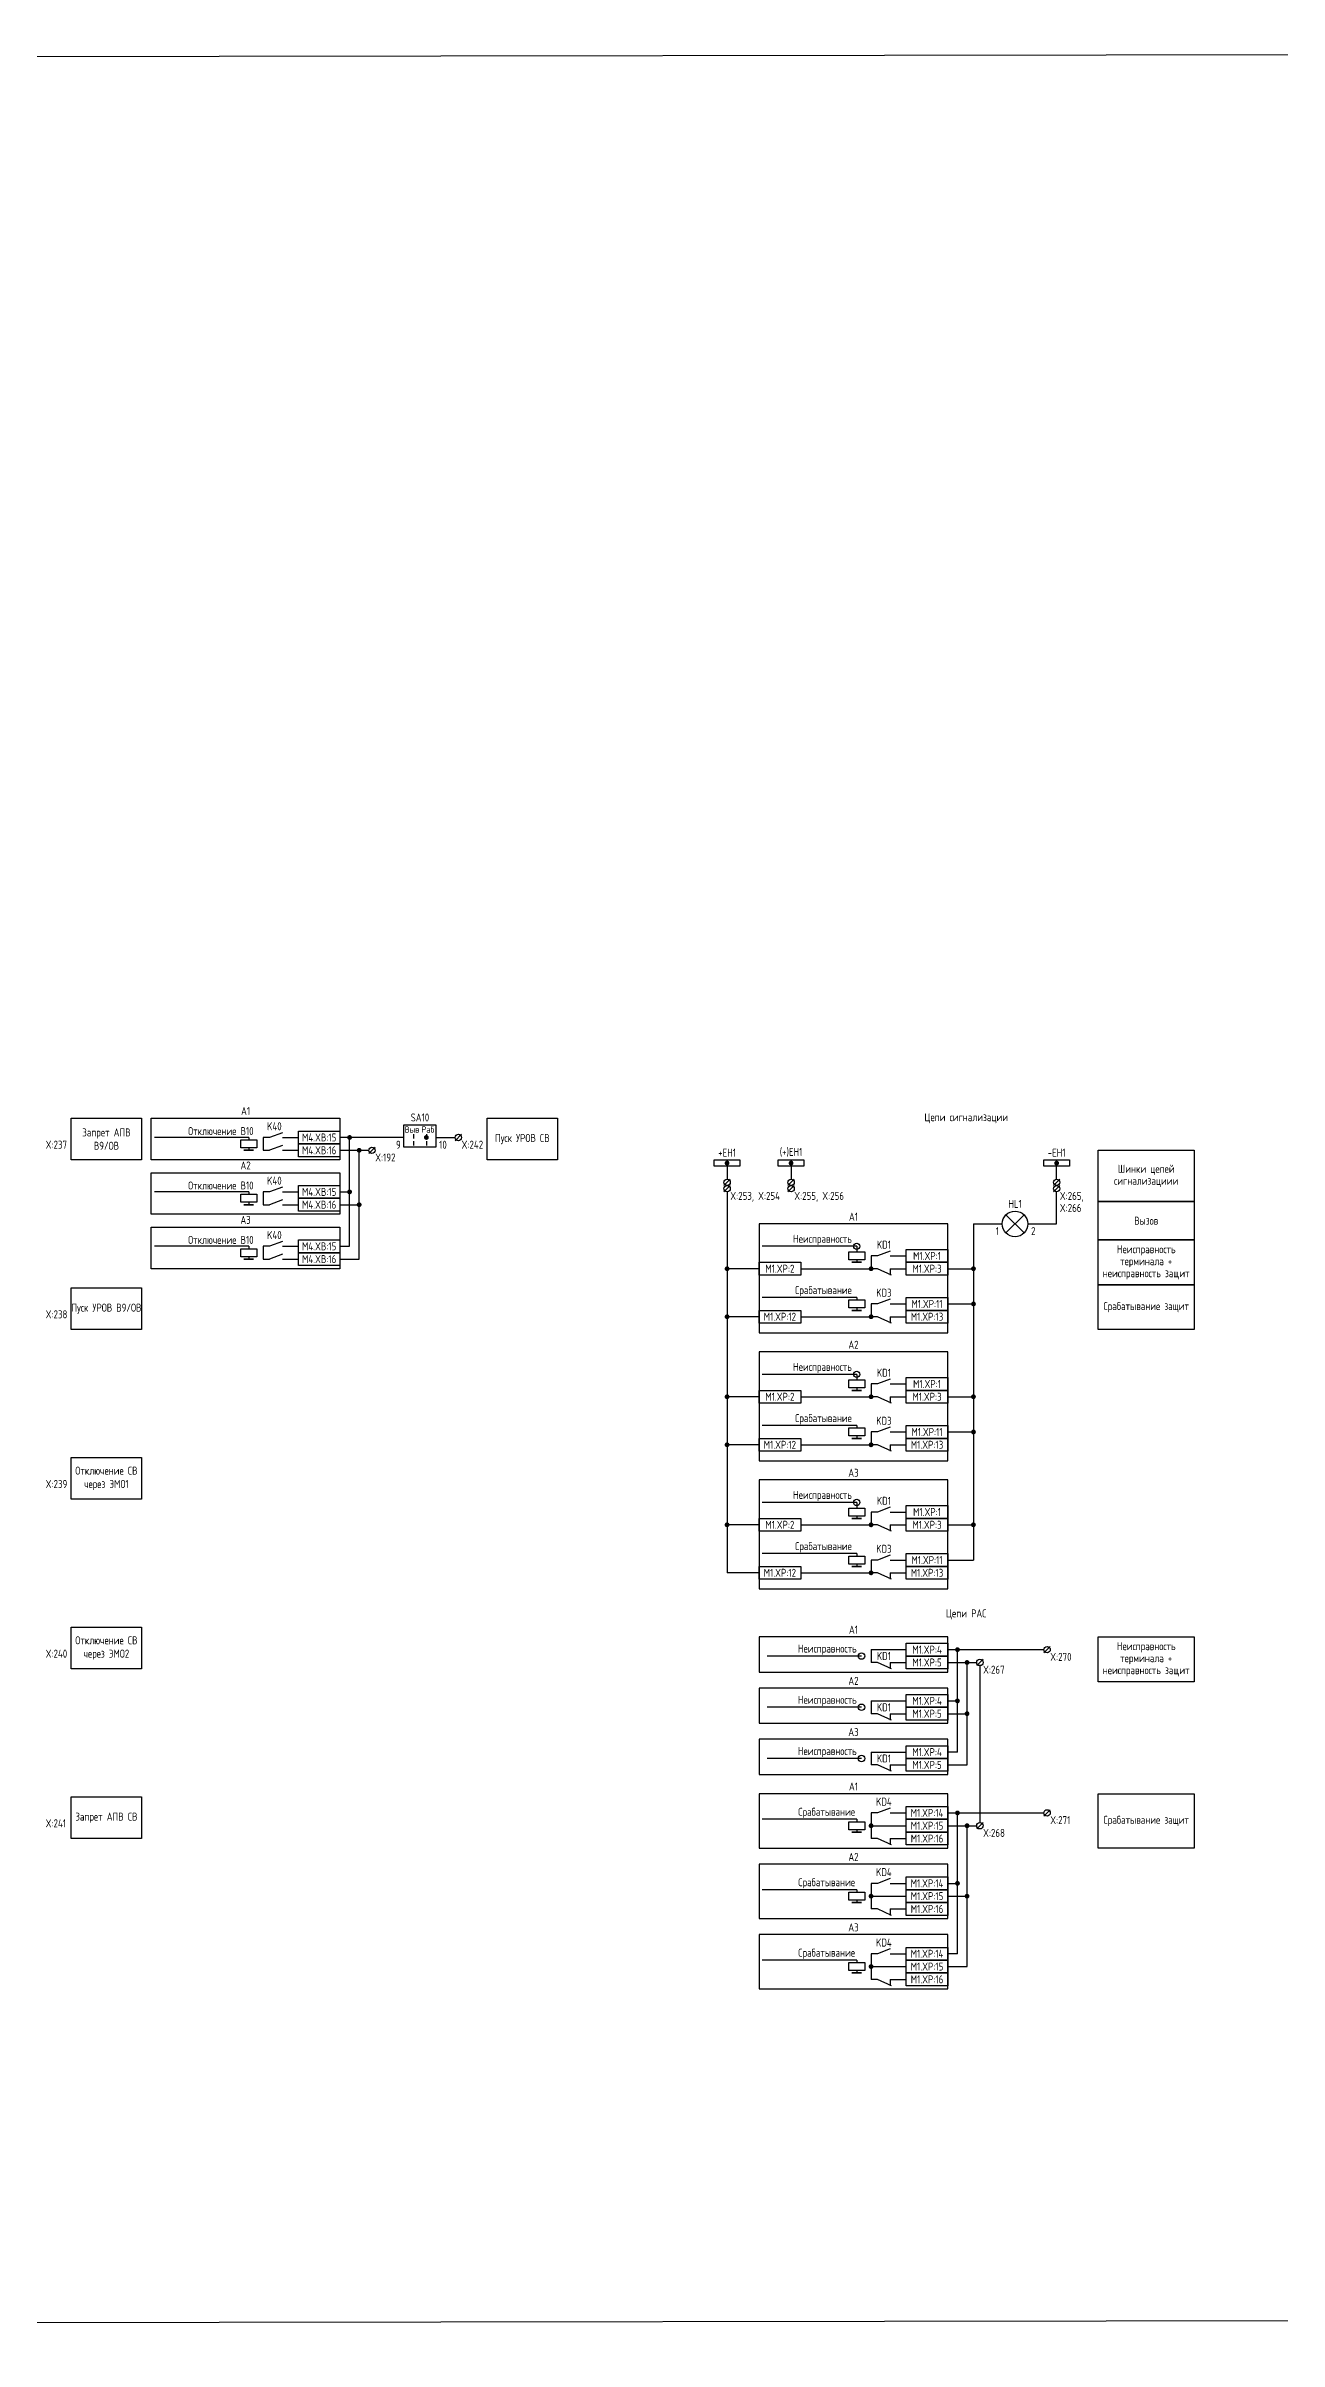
# Model space of a CAD drawing. Header units: millimetres. Extents: x -1245 to 5086, y -99 to 618.
# Drawn here: x 2771 to 3157, y -99 to 618 of the extents above; entities that cross this region are included whole.
import ezdxf

# ---------------------------------------------------------------- set-up
doc = ezdxf.new("R2010")
doc.units = ezdxf.units.MM
doc.styles.add('Gost_type_A', font='GOST_A.TTF')

# ---------------------------------------------------------------- blocks, each defined once
blk = doc.blocks.new('POINT')
at = {"const_width": 0.75}
blk.add_lwpolyline([(-0.375, 0, 1), (0.375, 0, 1)], format="xyb", close=True, dxfattribs=at)
blk = doc.blocks.new('Переключатель_положение')
for p, q in [((2, 1), (2, -0.34)), ((2, -1.14), (2, -2.49))]:
    blk.add_line(p, q)
blk = doc.blocks.new('Шинка')
blk.add_lwpolyline([(-4, 1), (4, 1), (4, -1), (-4, -1)], close=True)
blk.add_blockref('POINT', (0, 0))

msp = doc.modelspace()

# ---------------------------------------------------------------- linework, layer by layer
for p, q in [((2834.5, 277), (2805, 277)), ((2834.5, 277), (2834.5, 276.25)), ((2834.5, 273.75), (2834.5, 273)), ((2883, 277), (2863, 277)), ((2863, 273), (2872, 273)), ((2866, 243), (2866, 277)), ((2869, 239), (2869, 273)), ((2874.01, 274), (2872.01, 272)), ((2901.01, 278), (2899.01, 276)), ((2984, 269), (2984, 264)), ((3004, 268), (3004, 264)), ((3087, 264), (3087, 269)), ((2834.5, 260), (2805, 260)), ((2834.5, 260), (2834.5, 259.25)), ((2863, 260), (2866, 260)), ((2985, 264), (2983, 262)), ((2985, 262), (2983, 260)), ((2984, 260), (2984, 141)), ((3005, 264), (3003, 262)), ((3005, 262), (3003, 260)), ((3088, 264), (3086, 262)), ((3088, 262), (3086, 260)), ((3087, 262), (3087, 262.01)), ((3087, 262), (3087, 262.01)), ((3087, 250), (3087, 260)), ((2834.5, 256.75), (2834.5, 256)), ((2863, 256), (2869, 256)), ((3071.17, 252.83), (3076.83, 247.17)), ((3076.83, 252.83), (3071.17, 247.17)), ((3061, 250), (3070, 250)), ((3061, 250), (3061, 145)), ((3078, 250), (3087, 250)), ((2834.5, 243), (2805, 243)), ((2834.5, 243), (2834.5, 242.25)), ((2834.5, 239.75), (2834.5, 239)), ((2863, 243), (2866, 243)), ((2863, 239), (2869, 239)), ((3024.5, 243), (2995, 243)), ((3024.5, 243), (3024.5, 241.25)), ((3024.5, 238.75), (3024.5, 238)), ((2994, 236), (2984, 236)), ((3035, 236), (3035, 234)), ((3053, 236), (3061, 236)), ((3024.5, 227), (2995, 227)), ((3024.5, 227), (3024.5, 226.25)), ((3024.5, 223.75), (3024.5, 223)), ((3053, 225), (3061, 225)), ((2994, 221), (2984, 221)), ((3035, 221), (3035, 219)), ((3024.5, 203), (2995, 203)), ((3024.5, 203), (3024.5, 201.25)), ((2994, 196), (2984, 196)), ((3024.5, 198.75), (3024.5, 198)), ((3035, 196), (3035, 194)), ((3053, 196), (3061, 196)), ((3024.5, 187), (2995, 187)), ((3024.5, 187), (3024.5, 186.25)), ((2994, 181), (2984, 181)), ((3024.5, 183.75), (3024.5, 183)), ((3035, 181), (3035, 179)), ((3053, 185), (3061, 185)), ((3024.5, 163), (2995, 163)), ((3024.5, 163), (3024.5, 161.25)), ((3024.5, 158.75), (3024.5, 158)), ((2994, 156), (2984, 156)), ((3035, 156), (3035, 154)), ((3053, 156), (3061, 156)), ((3024.5, 147), (2995, 147)), ((3024.5, 147), (3024.5, 146.25)), ((3024.5, 143.75), (3024.5, 143)), ((3053, 145), (3061, 145)), ((2994, 141), (2984, 141)), ((3035, 141), (3035, 139)), ((3026, 115), (2996.5, 115)), ((3029, 117), (3029, 113)), ((3053, 117), (3083, 117)), ((3056, 85), (3056, 117)), ((3085.01, 118), (3083.01, 116)), ((3035, 113), (3035, 111)), ((3053, 113), (3062, 113)), ((3059, 81), (3059, 113)), ((3064.01, 114), (3062.01, 112)), ((3063.01, 112), (3063.01, 63.01)), ((3029, 101), (3029, 97)), ((3053, 101), (3056, 101)), ((3026, 99), (2996.5, 99)), ((3035, 97), (3035, 95)), ((3053, 97), (3059, 97)), ((3026, 83), (2996.5, 83)), ((3029, 85), (3029, 81)), ((3035, 81), (3035, 79)), ((3056, 85), (3053, 85)), ((3053, 81), (3059, 81)), ((3053, 66), (3083, 66)), ((3056, 22), (3056, 66)), ((3085.01, 67), (3083.01, 65)), ((3024.5, 64), (2995, 64)), ((3024.5, 64), (3024.5, 63.25)), ((3024.5, 60.75), (3024.5, 60)), ((3035, 58), (3035, 56)), ((3053, 62), (3062, 62)), ((3059, 18), (3059, 62)), ((3064.01, 63), (3062.01, 61)), ((3053, 44), (3056, 44)), ((3024.5, 42), (2995, 42)), ((3024.5, 42), (3024.5, 41.25)), ((3024.5, 38.75), (3024.5, 38)), ((3035, 36), (3035, 34)), ((3053, 40), (3059, 40)), ((3056, 22), (3053, 22)), ((3024.5, 20), (2995, 20)), ((3024.5, 20), (3024.5, 19.25)), ((3024.5, 16.75), (3024.5, 16)), ((3053, 18), (3059, 18)), ((3035, 14), (3035, 12))]:
    msp.add_line(p, q)
at = {"ltscale": 1.08}
for p, q in [((2841, 277), (2839, 277)), ((2839, 277), (2839, 273)), ((2839, 273), (2841, 273)), ((2845, 277), (2850, 277)), ((2845, 273), (2850, 273)), ((2841, 260), (2839, 260)), ((2839, 260), (2839, 256)), ((2845, 260), (2850, 260)), ((2839, 256), (2841, 256)), ((2845, 256), (2850, 256)), ((2841, 243), (2839, 243)), ((2839, 243), (2839, 239)), ((2839, 239), (2841, 239)), ((2845, 243), (2850, 243)), ((2845, 239), (2850, 239)), ((3031, 240), (3029, 240)), ((3029, 240), (3029, 236)), ((3035, 240), (3040, 240)), ((3007, 236), (3029, 236)), ((3031, 236), (3029, 236)), ((3035, 236), (3040, 236)), ((3031, 225), (3029, 225)), ((3029, 225), (3029, 221)), ((3035, 225), (3040, 225)), ((3007, 221), (3029, 221)), ((3031, 221), (3029, 221)), ((3035, 221), (3040, 221)), ((3007, 196), (3029, 196)), ((3031, 200), (3029, 200)), ((3029, 200), (3029, 196)), ((3031, 196), (3029, 196)), ((3035, 200), (3040, 200)), ((3035, 196), (3040, 196)), ((3007, 181), (3029, 181)), ((3031, 185), (3029, 185)), ((3029, 185), (3029, 181)), ((3031, 181), (3029, 181)), ((3035, 185), (3040, 185)), ((3035, 181), (3040, 181)), ((3031, 160), (3029, 160)), ((3029, 160), (3029, 156)), ((3035, 160), (3040, 160)), ((3007, 156), (3029, 156)), ((3031, 156), (3029, 156)), ((3035, 156), (3040, 156)), ((3031, 145), (3029, 145)), ((3029, 145), (3029, 141)), ((3035, 145), (3040, 145)), ((3007, 141), (3029, 141)), ((3031, 141), (3029, 141)), ((3035, 141), (3040, 141)), ((3029, 117), (3040, 117)), ((3031, 113), (3029, 113)), ((3035, 113), (3040, 113)), ((3029, 101), (3040, 101)), ((3031, 97), (3029, 97)), ((3035, 97), (3040, 97)), ((3029, 85), (3040, 85)), ((3031, 81), (3029, 81)), ((3035, 81), (3040, 81)), ((3031, 66), (3029, 66)), ((3029, 66), (3029, 58)), ((3035, 66), (3040, 66)), ((3029, 62), (3040, 62)), ((3031, 58), (3029, 58)), ((3035, 58), (3040, 58)), ((3031, 44), (3029, 44)), ((3029, 44), (3029, 36)), ((3035, 44), (3040, 44)), ((3029, 40), (3040, 40)), ((3031, 36), (3029, 36)), ((3035, 36), (3040, 36)), ((3031, 22), (3029, 22)), ((3029, 22), (3029, 14)), ((3035, 22), (3040, 22)), ((3029, 18), (3040, 18)), ((3031, 14), (3029, 14)), ((3035, 14), (3040, 14))]:
    msp.add_line(p, q, dxfattribs=at)
at = {"ltscale": 4.32}
for p, q in [((2845, 278.5), (2841, 277)), ((2845, 274.5), (2841, 273)), ((2845, 261.5), (2841, 260)), ((2845, 257.5), (2841, 256)), ((2845, 244.5), (2841, 243)), ((2845, 240.5), (2841, 239)), ((3035, 241.5), (3031, 240)), ((3035.39, 234), (3031, 236)), ((3035, 226.5), (3031, 225)), ((3035.39, 219), (3031, 221)), ((3035, 201.5), (3031, 200)), ((3035.39, 194), (3031, 196)), ((3035, 186.5), (3031, 185)), ((3035.39, 179), (3031, 181)), ((3035, 161.5), (3031, 160)), ((3035.39, 154), (3031, 156)), ((3035, 146.5), (3031, 145)), ((3035.39, 139), (3031, 141)), ((3035.39, 111), (3031, 113)), ((3035.39, 95), (3031, 97)), ((3035.39, 79), (3031, 81)), ((3035, 67.5), (3031, 66)), ((3035.39, 56), (3031, 58)), ((3035, 45.5), (3031, 44)), ((3035.39, 34), (3031, 36)), ((3035, 23.5), (3031, 22)), ((3035.39, 12), (3031, 14))]:
    msp.add_line(p, q, dxfattribs=at)
at = {"ltscale": 4}
msp.add_line((2893, 277), (2899.01, 277), dxfattribs=at)
at = {"color": 3}
msp.add_lwpolyline([(-1245, 609), (5086, 618), (5086, -90), (-1245, -99)], close=True, dxfattribs=at)
for points in [[(2779, 283), (2801, 283), (2801, 270), (2779, 270)], [(2804, 283), (2863, 283), (2863, 270), (2804, 270)], [(2883, 281), (2893, 281), (2893, 274), (2883, 274)], [(2909, 283), (2931, 283), (2931, 270), (2909, 270)], [(2837, 276.25), (2837, 273.75), (2832, 273.75), (2832, 276.25)], [(2836, 273), (2833, 273)], [(2850, 279), (2863, 279), (2863, 275), (2850, 275)], [(2850, 275), (2863, 275), (2863, 271), (2850, 271)], [(3130, 257), (3100, 257), (3100, 273), (3130, 273)], [(2804, 266), (2863, 266), (2863, 253), (2804, 253)], [(2837, 259.25), (2837, 256.75), (2832, 256.75), (2832, 259.25)], [(2850, 262), (2863, 262), (2863, 258), (2850, 258)], [(2836, 256), (2833, 256)], [(2850, 258), (2863, 258), (2863, 254), (2850, 254)], [(3130, 245), (3100, 245), (3100, 257), (3130, 257)], [(2804, 249), (2863, 249), (2863, 236), (2804, 236)], [(2850, 245), (2863, 245), (2863, 241), (2850, 241)], [(2994, 216), (3053, 216), (3053, 250), (2994, 250)], [(3130, 231), (3100, 231), (3100, 245), (3130, 245)], [(2837, 242.25), (2837, 239.75), (2832, 239.75), (2832, 242.25)], [(2836, 239), (2833, 239)], [(2850, 241), (2863, 241), (2863, 237), (2850, 237)], [(2994, 238), (3007, 238), (3007, 234), (2994, 234)], [(3027, 241.25), (3027, 238.75), (3022, 238.75), (3022, 241.25)], [(3026, 238), (3023, 238)], [(3040, 242), (3053, 242), (3053, 238), (3040, 238)], [(3040, 238), (3053, 238), (3053, 234), (3040, 234)], [(2779, 230), (2801, 230), (2801, 217), (2779, 217)], [(3130, 217), (3100, 217), (3100, 231), (3130, 231)], [(2994, 223), (3007, 223), (3007, 219), (2994, 219)], [(3027, 226.25), (3027, 223.75), (3022, 223.75), (3022, 226.25)], [(3026, 223), (3023, 223)], [(3040, 227), (3053, 227), (3053, 223), (3040, 223)], [(3040, 223), (3053, 223), (3053, 219), (3040, 219)], [(2994, 176), (3053, 176), (3053, 210), (2994, 210)], [(3027, 201.25), (3027, 198.75), (3022, 198.75), (3022, 201.25)], [(3040, 202), (3053, 202), (3053, 198), (3040, 198)], [(2994, 198), (3007, 198), (3007, 194), (2994, 194)], [(3026, 198), (3023, 198)], [(3040, 198), (3053, 198), (3053, 194), (3040, 194)], [(3040, 187), (3053, 187), (3053, 183), (3040, 183)], [(2994, 183), (3007, 183), (3007, 179), (2994, 179)], [(3027, 186.25), (3027, 183.75), (3022, 183.75), (3022, 186.25)], [(3026, 183), (3023, 183)], [(3040, 183), (3053, 183), (3053, 179), (3040, 179)], [(2779, 177), (2801, 177), (2801, 164), (2779, 164)], [(2994, 136), (3053, 136), (3053, 170), (2994, 170)], [(2994, 158), (3007, 158), (3007, 154), (2994, 154)], [(3027, 161.25), (3027, 158.75), (3022, 158.75), (3022, 161.25)], [(3026, 158), (3023, 158)], [(3040, 162), (3053, 162), (3053, 158), (3040, 158)], [(3040, 158), (3053, 158), (3053, 154), (3040, 154)], [(3027, 146.25), (3027, 143.75), (3022, 143.75), (3022, 146.25)], [(3040, 147), (3053, 147), (3053, 143), (3040, 143)], [(2994, 143), (3007, 143), (3007, 139), (2994, 139)], [(3026, 143), (3023, 143)], [(3040, 143), (3053, 143), (3053, 139), (3040, 139)], [(2779, 124), (2801, 124), (2801, 111), (2779, 111)], [(2994, 110), (3053, 110), (3053, 121), (2994, 121)], [(3040, 119), (3053, 119), (3053, 115), (3040, 115)], [(3040, 115), (3053, 115), (3053, 111), (3040, 111)], [(3130, 107), (3100, 107), (3100, 121), (3130, 121)], [(2994, 94), (3053, 94), (3053, 105), (2994, 105)], [(3040, 103), (3053, 103), (3053, 99), (3040, 99)], [(3040, 99), (3053, 99), (3053, 95), (3040, 95)], [(2994, 78), (3053, 78), (3053, 89), (2994, 89)], [(3040, 87), (3053, 87), (3053, 83), (3040, 83)], [(3040, 83), (3053, 83), (3053, 79), (3040, 79)], [(2994, 55), (3053, 55), (3053, 72), (2994, 72)], [(3130, 55), (3100, 55), (3100, 72), (3130, 72)], [(2779, 71), (2801, 71), (2801, 58), (2779, 58)], [(3040, 68), (3053, 68), (3053, 64), (3040, 64)], [(3027, 63.25), (3027, 60.75), (3022, 60.75), (3022, 63.25)], [(3026, 60), (3023, 60)], [(3040, 64), (3053, 64), (3053, 60), (3040, 60)], [(3040, 60), (3053, 60), (3053, 56), (3040, 56)], [(2994, 33), (3053, 33), (3053, 50), (2994, 50)], [(3040, 46), (3053, 46), (3053, 42), (3040, 42)], [(3027, 41.25), (3027, 38.75), (3022, 38.75), (3022, 41.25)], [(3026, 38), (3023, 38)], [(3040, 42), (3053, 42), (3053, 38), (3040, 38)], [(3040, 38), (3053, 38), (3053, 34), (3040, 34)], [(2994, 11), (3053, 11), (3053, 28), (2994, 28)], [(3040, 24), (3053, 24), (3053, 20), (3040, 20)], [(3027, 19.25), (3027, 16.75), (3022, 16.75), (3022, 19.25)], [(3026, 16), (3023, 16)], [(3040, 20), (3053, 20), (3053, 16), (3040, 16)], [(3040, 16), (3053, 16), (3053, 12), (3040, 12)]]:
    msp.add_lwpolyline(points, close=True)
for centre, radius in [((2873.01, 273), 1), ((2900.01, 277), 1), ((2984, 263), 1), ((2984, 261), 1), ((3004, 263), 1), ((3004, 261), 1), ((3087, 263), 1), ((3087, 261), 1), ((3074, 250), 4), ((3024.5, 243), 1), ((3024.5, 203), 1), ((3024.5, 163), 1), ((3026, 115), 1), ((3084.01, 117), 1), ((3063.01, 113), 1), ((3026, 99), 1), ((3026, 83), 1), ((3084.01, 66), 1), ((3063.01, 62), 1)]:
    msp.add_circle(centre, radius)

# ---------------------------------------------------------------- block references
for name, p in [('POINT', (2866, 277)), ('POINT', (2869, 273)), ('Переключатель_положение', (2884, 277)), ('POINT', (2890, 277)), ('Переключатель_положение', (2888, 277)), ('Шинка', (2984, 269)), ('Шинка', (3004, 269)), ('Шинка', (3087, 269)), ('POINT', (2866, 260)), ('POINT', (2869, 256)), ('POINT', (2984, 236)), ('POINT', (3029, 236)), ('POINT', (3061, 236)), ('POINT', (3061, 225)), ('POINT', (2984, 221)), ('POINT', (3029, 221)), ('POINT', (2984, 196)), ('POINT', (3029, 196)), ('POINT', (3061, 196)), ('POINT', (2984, 181)), ('POINT', (3029, 181)), ('POINT', (3061, 185)), ('POINT', (2984, 156)), ('POINT', (3029, 156)), ('POINT', (3061, 156)), ('POINT', (3029, 141)), ('POINT', (3056, 117)), ('POINT', (3059, 113)), ('POINT', (3056, 101)), ('POINT', (3059, 97)), ('POINT', (3056, 66)), ('POINT', (3029, 62)), ('POINT', (3059, 62)), ('POINT', (3056, 44)), ('POINT', (3029, 40)), ('POINT', (3059, 40)), ('POINT', (3029, 18))]:
    msp.add_blockref(name, p)

# ---------------------------------------------------------------- texts
at = {"style": 'Gost_type_A'}
for s, insert, char_height, width, attachment_point in [('Запрет АПВ В9/ОВ', (2790, 276.5), 2.5, 21.9987, 5), ('Отключение В10', (2836, 279), 2.5, 31.0015, 6), ('K40', (2842.5, 280.5), 2.5, 5, 5), ('Выв', (2885.5, 279.5), 2, 5, 5), ('SA10', (2888, 282), 2.5, 10, 8), ('Раб', (2890.5, 279.5), 2, 5, 5), ('M4.XВ:15', (2856.5, 277), 2.5, 13, 5), ('M4.XВ:16', (2856.5, 273), 2.5, 13, 5), ('9', (2882, 275.98), 2.5, 5, 3), ('10', (2894, 275.98), 2.5, 5, 1), ('Пуск УРОВ СВ', (2920, 276.5), 2.5, 21.9988, 5), ('+EH1', (2984, 271), 2.5, 10, 8), ('(+)EH1', (3004, 271), 2.5, 10, 8), ('-EH1', (3087, 271), 2.5, 10, 8), ('Отключение В10', (2836, 262), 2.5, 31.0015, 6), ('K40', (2842.5, 263.5), 2.5, 5, 5), ('M4.XВ:15', (2856.5, 260), 2.5, 13, 5), ('M4.XВ:16', (2856.5, 256), 2.5, 13, 5), ('HL1', (3074, 255), 2.5, 14, 8), ('Отключение В10', (2836, 245), 2.5, 31.0015, 6), ('K40', (2842.5, 246.5), 2.5, 5, 5), ('M4.XВ:15', (2856.5, 243), 2.5, 13, 5), ('KD1', (3033, 243.5), 2.5, 8, 5), ('1', (3069, 249), 2.5, 6, 3), ('2', (3079, 249), 2.5, 6, 1), ('M4.XВ:16', (2856.5, 239), 2.5, 13, 5), ('M1.XP:2', (3000.5, 236), 2.5, 13, 5), ('M1.XP:3', (3046.5, 236), 2.5, 13, 5), ('M1.XP:1', (3046.5, 240), 2.5, 13, 5), ('KD3', (3033, 228.5), 2.5, 8, 5), ('Пуск УРОВ В9/ОВ', (2790, 223.5), 2.5, 21.9987, 5), ('M1.XP:11', (3046.5, 225), 2.5, 13, 5), ('M1.XP:12', (3000.5, 221), 2.5, 13, 5), ('M1.XP:13', (3046.5, 221), 2.5, 13, 5), ('KD1', (3033, 203.5), 2.5, 8, 5), ('M1.XP:1', (3046.5, 200), 2.5, 13, 5), ('M1.XP:2', (3000.5, 196), 2.5, 13, 5), ('M1.XP:3', (3046.5, 196), 2.5, 13, 5), ('KD3', (3033, 188.5), 2.5, 8, 5), ('M1.XP:12', (3000.5, 181), 2.5, 13, 5), ('M1.XP:13', (3046.5, 181), 2.5, 13, 5), ('M1.XP:11', (3046.5, 185), 2.5, 13, 5), ('Отключение СВ\\Pчерез ЭМО1', (2790, 170.5), 2.5, 21.9988, 5), ('KD1', (3033, 163.5), 2.5, 8, 5), ('M1.XP:1', (3046.5, 160), 2.5, 13, 5), ('M1.XP:2', (3000.5, 156), 2.5, 13, 5), ('M1.XP:3', (3046.5, 156), 2.5, 13, 5), ('KD3', (3033, 148.5), 2.5, 8, 5), ('M1.XP:11', (3046.5, 145), 2.5, 13, 5), ('M1.XP:12', (3000.5, 141), 2.5, 13, 5), ('M1.XP:13', (3046.5, 141), 2.5, 13, 5), ('Отключение СВ\\Pчерез ЭМО2', (2790, 117.5), 2.5, 21.9988, 5), ('KD1', (3033, 115), 2.5, 8, 5), ('M1.XP:4', (3046.5, 117), 2.5, 13, 5), ('M1.XP:5', (3046.5, 113), 2.5, 13, 5), ('M1.XP:4', (3046.5, 101), 2.5, 13, 5), ('KD1', (3033, 99), 2.5, 8, 5), ('M1.XP:5', (3046.5, 97), 2.5, 13, 5), ('M1.XP:4', (3046.5, 85), 2.5, 13, 5), ('KD1', (3033, 83), 2.5, 8, 5), ('M1.XP:5', (3046.5, 81), 2.5, 13, 5), ('Запрет АПВ СВ', (2790, 64.5), 2.5, 21.9988, 5), ('KD4', (3033, 69.5), 2.5, 8, 5), ('M1.XP:14', (3046.5, 66), 2.5, 13, 5), ('M1.XP:15', (3046.5, 62), 2.5, 13, 5), ('M1.XP:16', (3046.5, 58), 2.5, 13, 5), ('KD4', (3033, 47.5), 2.5, 8, 5), ('M1.XP:14', (3046.5, 44), 2.5, 13, 5), ('M1.XP:15', (3046.5, 40), 2.5, 13, 5), ('M1.XP:16', (3046.5, 36), 2.5, 13, 5), ('KD4', (3033, 25.5), 2.5, 8, 5), ('M1.XP:14', (3046.5, 22), 2.5, 13, 5), ('M1.XP:15', (3046.5, 18), 2.5, 13, 5), ('M1.XP:16', (3046.5, 14), 2.5, 13, 5)]:
    msp.add_mtext(s, dxfattribs=dict(at, insert=insert, char_height=char_height, width=width, attachment_point=attachment_point))
at = {"char_height": 2.5, "style": 'Gost_type_A'}
for s, insert, width, attachment_point, line_spacing_factor in [('A1', (2833.5, 284), 59, 8, 0.9), ('Цепи сигнализации', (3058.75, 283), 197.5, 5, 0.9), ('X:237', (2771.01, 276), 8, 1, 0.9), ('X:242', (2901.01, 276), 8, 1, 0.9), ('A2', (2833.5, 267), 59, 8, 0.9), ('X:192', (2874.01, 272), 8, 1, 0.9), ('Шинки цепей сигнализациии', (3115, 265), 29.9999, 5, 0.9), ('X:253, X:254', (2985, 260), 16, 1, 0.9), ('X:255, X:256', (3005, 260), 16, 1, 0.9), ('X:265,\\PX:266', (3088, 260), 16, 1, 0.9), ('A3', (2833.5, 250), 59, 8, 0.9), ('A1', (3023.5, 251), 59, 8, 0.9), ('Вызов', (3115, 251), 29.9999, 5, 0.9), ('Неисправность', (3023, 245), 37, 6, 0.8), ('Неисправность терминала + неисправность защит', (3115, 238), 29.9999, 5, 0.9), ('Срабатывание', (3023, 229), 37, 6, 0.8), ('X:238', (2771.01, 223), 8, 1, 0.9), ('Срабатывание защит', (3115, 224), 29.9999, 5, 0.9), ('A2', (3023.5, 211), 59, 8, 0.9), ('Неисправность', (3023, 205), 37, 6, 0.8), ('Срабатывание', (3023, 189), 37, 6, 0.8), ('A3', (3023.5, 171), 59, 8, 0.9), ('X:239', (2771.01, 170), 8, 1, 0.9), ('Неисправность', (3023, 165), 37, 6, 0.8), ('Срабатывание', (3023, 149), 37, 6, 0.8), ('Цепи РАС', (3058.75, 128), 197.5, 5, 0.9), ('A1', (3023.5, 122), 59, 8, 0.9), ('X:240', (2771.01, 117), 8, 1, 0.9), ('Неисправность', (3024.5, 117), 37, 6, 0.8), ('X:270', (3085.01, 116), 8, 1, 0.9), ('Неисправность терминала + неисправность защит', (3115, 114), 29.9999, 5, 0.9), ('A2', (3023.5, 106), 59, 8, 0.9), ('X:267', (3064.01, 112), 8, 1, 0.9), ('Неисправность', (3024.5, 101), 37, 6, 0.8), ('Неисправность', (3024.5, 85), 37, 6, 0.8), ('A3', (3023.5, 90), 59, 8, 0.9), ('A1', (3023.5, 73), 59, 8, 0.9), ('Срабатывание', (3024, 66), 37, 6, 0.8), ('X:271', (3085.01, 65), 8, 1, 0.9), ('Срабатывание защит', (3115, 63.5), 29.9999, 5, 0.9), ('X:241', (2771.01, 64), 8, 1, 0.9), ('X:268', (3064.01, 61), 8, 1, 0.9), ('A2', (3023.5, 51), 59, 8, 0.9), ('Срабатывание', (3024, 44), 37, 6, 0.8), ('A3', (3023.5, 29), 59, 8, 0.9), ('Срабатывание', (3024, 22), 37, 6, 0.8)]:
    msp.add_mtext(s, dxfattribs=dict(at, insert=insert, width=width, attachment_point=attachment_point, line_spacing_factor=line_spacing_factor))

doc.saveas('drawing.dxf')
